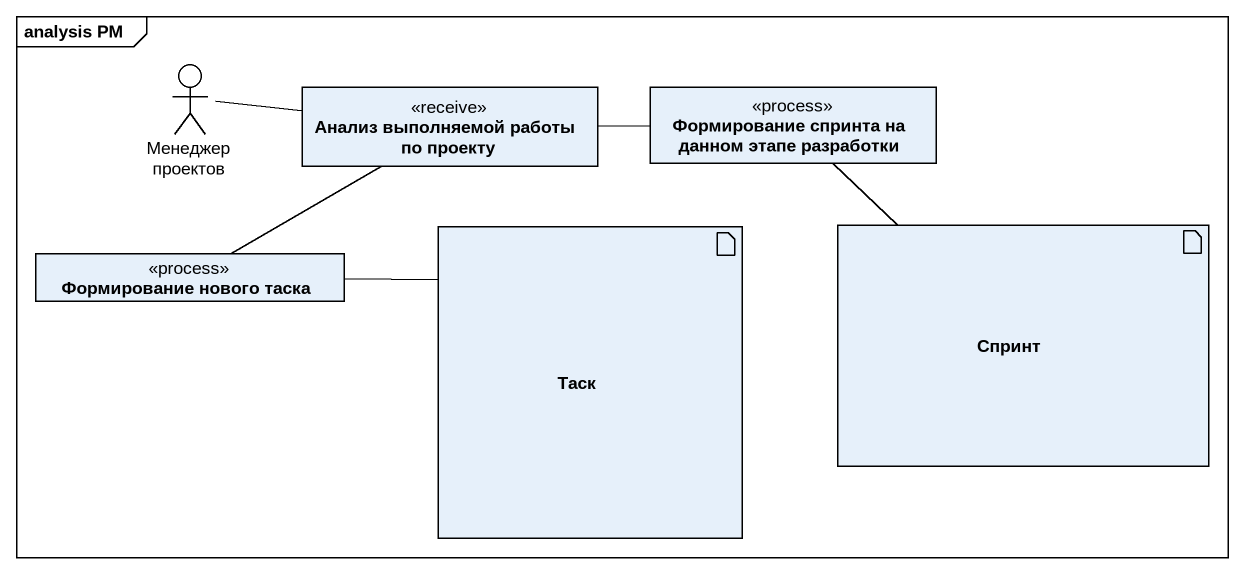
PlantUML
@startuml
mainframe analysis PM
allowmixing
hide circle
hide empty members
actor "Менеджер проектов" as Менеджер_проектов
class "Анализ выполняемой работы по проекту" as Анализ_выполняемой_работы <<receive>>
class "Формирование спринта на данном этапе разработки" as Формирование_спринта_на <<process>>
artifact Таск
artifact Спринт
class "Формирование нового таска" as Формирование_нового_таска <<process>>
Менеджер_проектов -right- Анализ_выполняемой_работы
Анализ_выполняемой_работы -right- Формирование_спринта_на
Анализ_выполняемой_работы -left- Формирование_нового_таска
Формирование_спринта_на -- Спринт
Формирование_нового_таска -right- Таск
@enduml
